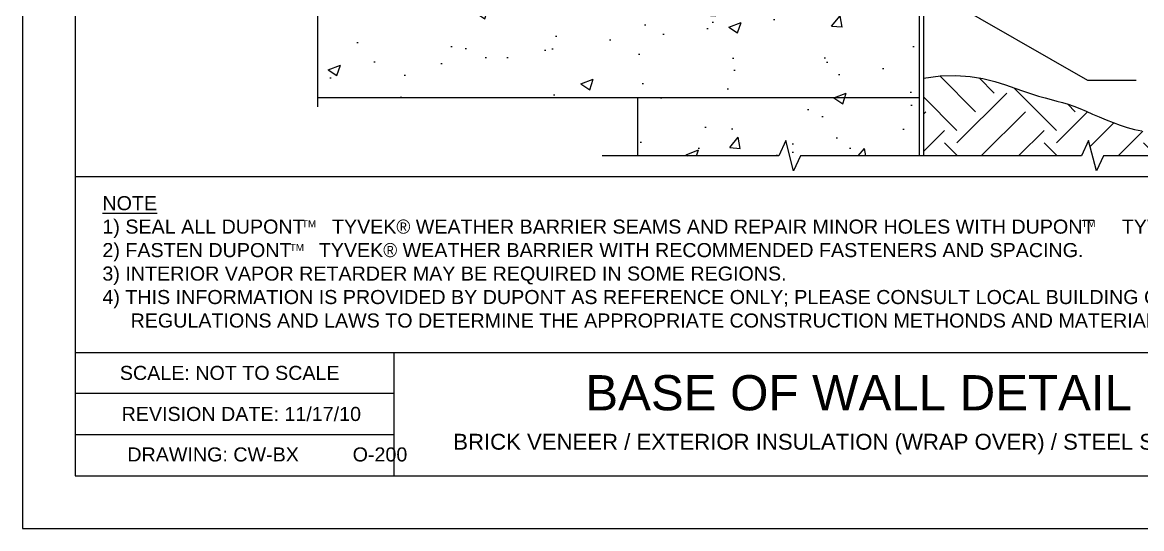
# Model space of a CAD drawing. Extents: x -263.2 to -212.2, y 313.3 to 379.3.
# Drawn here: x -263.17 to -231.38, y 313.26 to 327.64 of the extents above; entities that cross this region are included whole.
import ezdxf

# ---------------------------------------------------------------- set-up
doc = ezdxf.new("R2010")
doc.units = 0
doc.header["$LTSCALE"] = 1.5
doc.header["$MEASUREMENT"] = 0
doc.layers.get('0').update_dxf_attribs({"color": 8, "linetype": 'CONTINUOUS'})
for name, color, linetype in [('8x11 layout', 7, 'CONTINUOUS'), ('STRUCTURE', 250, 'CONTINUOUS'), ('TEXT', 7, 'CONTINUOUS')]:
    doc.layers.add(name, color=color, linetype=linetype)
doc.layers.add('VIEWPORT', color=7, linetype='CONTINUOUS', plot=False)
doc.styles.add('DETAILS', font='sanss___.ttf', dxfattribs={"height": 1})
doc.dimstyles.new('TYVEKDETAILS', dxfattribs={"dimscale": 6, "dimtxt": 1.5, "dimasz": 0.1, "dimexe": 0.75, "dimexo": 0.75, "dimgap": 0.75, "dimtad": 0, "dimtih": 1, "dimtoh": 1, "dimdec": 4, "dimzin": 0, "dimdsep": 46, "dimlunit": 4, "dimtxsty": 'DETAILS', "dimcen": 0.0625, "dimadec": 0, "dimazin": 0, "dimtfac": 1, "dimtdec": 4, "dimtofl": 0, "dimtmove": 0, "dimatfit": 3, "dimfxl": 1, "dimfrac": 2, "dimtolj": 1, "dimtzin": 0, "dimarcsym": 0})

# ---------------------------------------------------------------- blocks, each defined once
blk = doc.blocks.new('brk-sym')
at = {"linetype": 'Continuous'}
for points in [[(-0.07880250000000001, 0.00109400000000015), (-0.0283335, 0.1104690000000002)], [(-0.0283335, 0.1104690000000002), (0.0283335, -0.1104689999999993)], [(-0.4156255, 0.00109400000000015), (-0.07880250000000001, 0.00109400000000015)], [(0.0283335, -0.1104689999999993), (0.0797915, 0.00109400000000015)], [(0.0797915, 0.00109400000000015), (0.4166665, 0.00109400000000015)]]:
    blk.add_lwpolyline(points, dxfattribs=at)

msp = doc.modelspace()

# ---------------------------------------------------------------- hatches: boundary and pattern name
at = {"layer": 'STRUCTURE'}
h = msp.add_hatch(dxfattribs=at)
h.set_pattern_fill('AR-CONC', color=256, scale=0.5, style=0)
h.set_pattern_definition([(49.99999999999999, (-210.1086189789324, 317.4991465241665), (3.586300913003767, -0.3137606749129755), [0.375, -4.125]), (355, (-210.1086189789324, 317.4991465241665), (-0.693756668065, 3.760960668500059), [0.3, -3.3]), (100.4514, (-209.8097605789325, 317.4729998241664), (2.892546908570108, 3.447197710304768), [0.3187009499999991, -3.505710559999992]), (46.18420000000001, (-210.1086189789324, 318.4991465241665), (5.336205243128222, -0.8275950716450904), [0.5625, -6.1875]), (96.6356, (-209.6639352539324, 318.4301799891666), (4.673313527743517, 4.870589354502209), [0.4780514399999992, -5.258564999999987]), (351.1842, (-210.1086189789324, 318.4991465241665), (4.673309725668136, 4.870593004626623), [0.45, -4.95]), (21, (-209.6086189789324, 318.2491465241665), (2.984535260592308, -2.013094453326694), [0.375, -4.125]), (326.0000000000001, (-209.6086189789324, 318.2491465241665), (1.216576659607909, 3.625750225234265), [0.3, -3.3]), (71.4514, (-209.3599078139324, 318.0813884941665), (4.20111314290745, 1.612652483549762), [0.31870095, -3.50571056]), (37.50000000000001, (-210.1086189789324, 317.4991465241665), (0.06079927658645334, 1.664469269156557), [0, -3.26, 0, -3.35, 0, -3.3125]), (7.499999999999999, (-210.1086189789324, 317.4991465241665), (1.315347687210743, 1.972058559411801), [0, -1.91, 0, -3.185, 0, -1.2625]), (327.5, (-211.2236189789324, 317.4991465241665), (2.669112180862045, -0.112774358671899), [0, -1.25, 0, -3.9, 0, -5.175]), (317.5, (-211.7236189789324, 317.4991465241665), (2.915930846711931, 0.5005249116615882), [0, -1.625, 0, -2.59, 0, -3.675])])
h.paths.add_polyline_path([(-237.7000837747595, 331.50901592379), (-246.9500837747595, 331.50901592379), (-246.9500837747595, 328.5284232673062), (-247.4500837747595, 328.5284232673062), (-247.4500837747595, 331.50901592379), (-254.7742352383783, 331.50901592379), (-254.7742352383783, 329.2010127150636), (-253.9004365037797, 328.7218280245859), (-255.6308968250758, 328.2779931250807), (-254.7742352383783, 327.8827030348493), (-254.7742352383783, 325.50901592379), (-237.7000837747595, 325.50901592379)])
h.paths.add_polyline_path([(-241.0639623486293, 323.8456491156787), (-237.7000837747595, 323.8456491156787), (-237.7000837747595, 325.50901592379), (-245.7000837747595, 325.50901592379), (-245.7000837747594, 323.8456491156787), (-241.6850429780269, 323.8456491156785), (-241.4835248434975, 324.2825484829782), (-241.261607393745, 323.4173183223299)])
h = msp.add_hatch(dxfattribs=at)
h.set_pattern_fill('EARTH', color=256, scale=8, angle=45, style=0)
h.set_pattern_definition([(45, (-210.1086189789324, 317.4991465241665), (2.220446049250313e-16, 2.82842712474619), [2, -2]), (45, (-210.6389490648223, 318.0294766100565), (2.220446049250313e-16, 2.82842712474619), [2, -2]), (45, (-211.1692791507122, 318.5598066959465), (2.220446049250313e-16, 2.82842712474619), [2, -2]), (135, (-211.1692791507122, 318.9133600865398), (-2.82842712474619, 4.440892098500626e-16), [2, -2]), (135, (-210.6389490648223, 319.4436901724296), (-2.82842712474619, 4.440892098500626e-16), [2, -2]), (135, (-210.1086189789324, 319.9740202583196), (-2.82842712474619, 4.440892098500626e-16), [2, -2])])
h.paths.add_polyline_path([(-237.5750837747594, 323.8456491156785), (-233.0843805554359, 323.8456491156785), (-232.8828624209066, 324.282548482978), (-232.660944971154, 323.4173183223297), (-232.4632999260384, 323.8456491156785), (-228.913476168373, 323.8456491156785), (-229.030467189988, 323.9011215789783), (-229.1717911885481, 323.9673146208675), (-229.3215647059684, 324.0352096401846), (-229.4792976189578, 324.1030869394845), (-229.6444998042263, 324.1692268213224), (-229.8166811384825, 324.2319095882526), (-229.9953514984362, 324.2894155428303), (-230.1800207607968, 324.3400249876101), (-230.3701386809056, 324.3827288837995), (-230.5649145286336, 324.4193608272139), (-230.7634974524843, 324.4524650723215), (-230.9650366009605, 324.48458587359), (-231.1686811225662, 324.5182674854875), (-231.3735801658039, 324.5560541624818), (-231.5788828791773, 324.6004901590409), (-231.7837384111895, 324.6541197296328), (-231.9872952608188, 324.7185826039936), (-232.1886993289442, 324.7919004129324), (-232.3870958669194, 324.8711902625266), (-232.5816301260986, 324.9535692588538), (-232.7714473578358, 325.0361545079909), (-232.9556928134841, 325.1160631160155), (-233.1335117443983, 325.190412189005), (-233.3040494019322, 325.2563188330366), (-233.4672806388336, 325.311969020823), (-233.6264987134274, 325.3598241916172), (-233.7858264854323, 325.4034146513077), (-233.9493868145672, 325.4462707057824), (-234.1213025605512, 325.4919226609302), (-234.3056965831025, 325.543900822639), (-234.5066917419405, 325.6057354967973), (-234.7284108967837, 325.6809569892935), (-234.9746490023058, 325.7708866281832), (-235.2478893929984, 325.8680098301945), (-235.5502874983089, 325.962603034222), (-235.8839987476836, 326.0449426791611), (-236.2511785705692, 326.1053052039067), (-236.6539823964126, 326.1339670473544), (-237.0945656546604, 326.1212046483988), (-237.5750837747595, 326.0572944459357)])

# ---------------------------------------------------------------- linework, layer by layer
at = {"layer": '8x11 layout', "color": 7}
for p, q in [((-261.6697122670332, 377.7587780834006), (-261.6697122670332, 314.7587780834006)), ((-261.6697122670332, 318.2601106130874), (-227.0926182413551, 318.2601106130874)), ((-261.6697122670332, 314.7587780834006), (-213.6697122670332, 314.7587780834006))]:
    msp.add_line(p, q, dxfattribs=at)
msp.add_lwpolyline([(-213.6697122670333, 323.2494187099419), (-261.6697122670333, 323.2494187099419)], dxfattribs=at)
at = {"layer": '8x11 layout'}
for points in [[(-252.6166117095934, 318.2601106130874), (-252.6166117095934, 314.7587780834006)], [(-252.6166117095934, 317.0929106130875), (-261.6697122670332, 317.0929106130875)], [(-252.6166117095934, 315.9257106130876), (-261.6697122670332, 315.9257106130876)]]:
    msp.add_lwpolyline(points, dxfattribs=at)
at = {"layer": 'STRUCTURE'}
for p, q in [((-237.7000837747595, 331.50901592379), (-237.7000837747595, 325.50901592379)), ((-237.5750837747595, 331.50901592379), (-237.5750837747594, 323.8456491156787)), ((-254.7742352383783, 325.50901592379), (-237.7000837747595, 325.50901592379)), ((-245.7000837747595, 325.50901592379), (-245.7000837747594, 323.8456491156787)), ((-237.7000837747595, 325.50901592379), (-237.7000837747595, 323.8456491156787)), ((-241.6850429780269, 323.8456491156785), (-246.7000837747595, 323.8456491156785)), ((-233.0843805554358, 323.8456491156785), (-241.0639623486294, 323.8456491156785)), ((-228.0088704215289, 323.8456491156785), (-232.4632999260384, 323.8456491156785))]:
    msp.add_line(p, q, dxfattribs=at)
for points in [[(-237.5750837747595, 326.0572944459357), (-237.0945656546604, 326.1212046483988), (-236.6539823964126, 326.1339670473544), (-236.2511785705692, 326.1053052039067), (-235.8839987476836, 326.0449426791611), (-235.5502874983089, 325.962603034222), (-235.2478893929984, 325.8680098301945), (-234.9746490023057, 325.7708866281832), (-234.7284108967837, 325.6809569892935), (-234.5066917419405, 325.6057354967973), (-234.3056965831025, 325.543900822639), (-234.1213025605512, 325.4919226609302), (-233.9493868145673, 325.4462707057824), (-233.7858264854324, 325.4034146513077), (-233.6264987134274, 325.3598241916172), (-233.4672806388336, 325.311969020823), (-233.304049401932, 325.2563188330366), (-233.1335117443983, 325.190412189005), (-232.955692813484, 325.1160631160155), (-232.7714473578354, 325.0361545079909), (-232.5816301260985, 324.9535692588538), (-232.3870958669194, 324.8711902625266), (-232.1886993289442, 324.7919004129324), (-231.9872952608188, 324.7185826039936), (-231.7837384111895, 324.6541197296328), (-231.5788828791773, 324.6004901590409), (-231.3735801658039, 324.5560541624818)], [(-241.4835248434975, 324.282548482978), (-241.6850429780269, 323.8456491156785)], [(-241.261607393745, 323.4173183223299), (-241.4835248434975, 324.282548482978)], [(-232.8828624209066, 324.282548482978), (-233.0843805554358, 323.8456491156785)], [(-232.660944971154, 323.4173183223299), (-232.8828624209066, 324.282548482978)], [(-241.0639623486294, 323.8456491156785), (-241.261607393745, 323.4173183223299)], [(-232.4632999260384, 323.8456491156785), (-232.660944971154, 323.4173183223299)]]:
    msp.add_lwpolyline(points, dxfattribs=at)
at = {"layer": 'VIEWPORT', "color": 1}
for p, q in [((-263.1697122670332, 379.2587780834006), (-263.1697122670332, 313.2587780834006)), ((-263.1697122670332, 313.2587780834006), (-212.1697122670332, 313.2587780834006))]:
    msp.add_line(p, q, dxfattribs=at)

# ---------------------------------------------------------------- block references
at = {"layer": 'STRUCTURE', "xscale": 7.832334506948257, "yscale": 7.832334506948229, "zscale": 7.832334506948232, "rotation": 90}
msp.add_blockref('brk-sym', (-254.7656666644277, 328.4999105748332), dxfattribs=at)

# ---------------------------------------------------------------- texts
at = {"layer": 'TEXT', "attachment_point": 1, "style": 'DETAILS'}
for s, insert, char_height, width in [('{\\LNOTE}\\P1) SEAL ALL DUPONT     TYVEK{\\fSymbol|b0|i0|c2|p18;â} WEATHER BARRIER SEAMS AND REPAIR MINOR HOLES WITH DUPONT     TYVEK{\\fSymbol|b0|i0|c2|p18;â} TAPE.\\P2) FASTEN DUPONT     TYVEK{\\fSymbol|b0|i0|c2|p18;â} WEATHER BARRIER WITH RECOMMENDED FASTENERS AND SPACING.\\P3) INTERIOR VAPOR RETARDER MAY BE REQUIRED IN SOME REGIONS.\\P\\pi-0.8,l0.8;4) THIS INFORMATION IS PROVIDED BY DUPONT AS REFERENCE ONLY; PLEASE CONSULT LOCAL BUILDING CODES, \\P\\pi0;REGULATIONS AND LAWS TO DETERMINE THE APPROPRIATE CONSTRUCTION METHONDS AND MATERIALS NEEDED.', (-260.8966761048563, 322.7040535424999), 0.4, 35.73533227802437), ('TM', (-255.2291180435971, 322.0199798038734), 0.2, 16.62), ('TM', (-233.0883130687928, 322.0229723262778), 0.2, 16.62), ('TM', (-255.5739256231084, 321.3454753932438), 0.2, 16.62), ('\\pi-0.066668,l0.066668,t0.2;SCALE: NOT TO SCALE', (-260.4008796744052, 317.8817234224316), 0.4000000000000016, 32.52903340897156), ('\\pi4.8927;BASE OF WALL DETAIL \\P\\pi1.1413;{\\H0.45x;BRICK VENEER / EXTERIOR INSULATION (WRAP OVER) / STEEL STUD WALL}', (-252.0717326579781, 317.6183070383613), 1, 24.8924186185627), ('\\pi-0.066668,l0.066668,t0.2;REVISION DATE: 11/17/10', (-260.3510272826426, 316.7156499579905), 0.4000000000000016, 32.52903340897156), ('\\pi-0.066668,l0.066668,t4.8;DRAWING: CW-BX^IO-200', (-260.1883945033146, 315.5655780731752), 0.4000000000000016, 32.52903340897156)]:
    msp.add_mtext(s, dxfattribs=dict(at, insert=insert, char_height=char_height, width=width))

# ---------------------------------------------------------------- leaders
at = {"layer": 'TEXT'}
msp.add_leader([(-237.5743416155003, 328.6725281391114), (-232.9151815730334, 325.9970009752421), (-231.5343761163062, 325.9970009752421)], dimstyle='TYVEKDETAILS', override={"dimfxl": 3}, dxfattribs=at)

doc.saveas('drawing.dxf')
